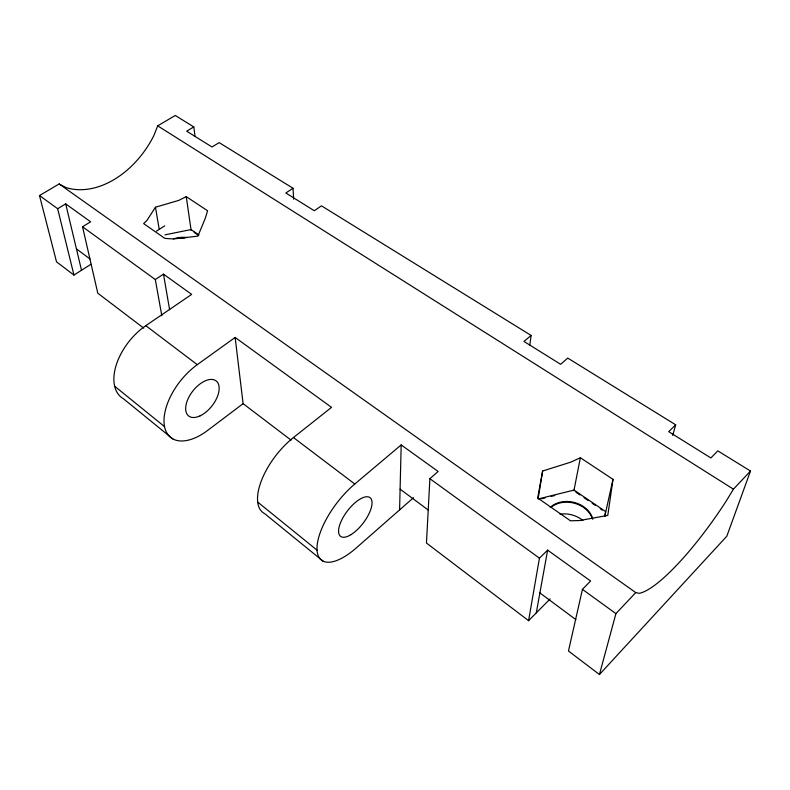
<?xml version="1.0" encoding="UTF-8"?>
<svg xmlns="http://www.w3.org/2000/svg" width="790" height="790" viewBox="0 0 790 790"><rect width="100%" height="100%" fill="white"/><g stroke="black" fill="none" stroke-linecap="round" stroke-linejoin="round"><path stroke-width="1.19" d="M399.592 509.906L401.182 444.918L438.144 471.472L429.888 478.691L426.452 543.036L528.579 620.673L550.156 598.899M529.804 345.171L531.107 335.434L321.451 205.835L314.282 210.733L285.832 192.997L293.001 188.247L219.156 142.605L212.026 146.999L186.687 131.199L193.797 126.923L195.071 136.571M604.883 515.85L613 479.362L580.374 457.736L570.795 462.15L542.631 471.018L537.674 497.967L570.469 520.798L579.574 520.551L607.777 515.396L613 479.362M604.873 516.364L605.535 511.525L574.024 490.096L538.099 498.974L542.631 471.018M528.579 620.673L539.442 558.155L547.638 550.136L590.594 581.005L582.447 589.35L568.464 650.99L599.432 674.532L726.81 536.212L750.5 471.057L717.824 450.863L710.882 457.953L668.705 431.666L675.697 424.822L567.743 358.087L560.643 364.299L523.977 341.448L531.107 335.434M536.282 612.892L547.638 550.136M573.886 490.797L580.374 457.736M599.432 674.532L615.914 613.623L635.762 592.589L639.209 593.349A114.155 25.398 -55.6 0 0 726.405 500.742L733.416 489.158L750.5 471.057M672.744 435.418L675.697 424.822M193.797 126.923L175.271 115.468L157.684 125.847L153.961 135.367A82.92 59.378 -59.7 0 1 65.965 187.566L59.141 183.961L39.5 195.545L56.525 261.826L73.944 275.068L90.87 264.304M155.462 207.227L146.812 220.608L143.632 223.6L164.853 238.383L173.286 238.955L197.905 236.141L205.351 218.139L207.582 210.762L186.252 196.631L178.777 200.393L155.462 207.227L159.096 228.646M413.496 497.71L356.083 548.092A54.708 22.456 -52.6 0 1 316.997 549.109A54.708 22.456 -52.6 0 1 354.789 484.013L401.182 444.918M323.14 561.206L264.68 513.648A52.95 24.5 -52.4 0 1 261.233 481.13A52.95 24.5 -52.4 0 1 293.446 437.541L331.543 407.363L235.144 337.449L197.273 364.664A50.175 27.344 -51.8 0 0 164.35 425.622A50.175 27.344 -51.8 0 0 207.563 430.481L243.103 403.66L235.144 337.449M172.773 438.885L123.467 398.772A48.694 28.687 -51.5 0 1 116.071 365.543A48.694 28.687 -51.5 0 1 145.804 325.668L191.664 294.384L163.481 274.14L155.314 279.551L161.832 315.803M156.459 231.134L164.735 225.841M143.78 328.156L97.782 293.189L82.545 226.769L90.623 221.793L65.698 203.879L57.66 208.708L39.5 195.545M541.575 498.786L545.159 497.898M551.144 496.416L554.738 495.528M165.031 234.837L191.022 229.574L198.962 234.976M157.684 125.847L733.416 489.158M194.103 232.309L198.073 235.015M575.92 492.18L579.979 494.945M584.047 497.71L588.106 500.475M592.164 503.24L595.216 505.314M600.291 508.77L602.326 510.152M59.141 183.961L635.762 592.589M82.545 226.769L155.314 279.551M429.888 478.691L539.442 558.155M582.447 589.35L615.914 613.623M76.423 248.889L89.981 258.962M400.105 489.148L428.585 510.291M539.896 592.915L575.87 619.627M145.804 325.668L197.273 364.664M293.446 437.541L354.789 484.013M243.103 403.66L291.075 440.129M114.629 386.182L164.527 426.6M257.688 502.075L317.037 550.156M57.66 208.708L73.944 275.068M65.698 203.879L81.518 270.249M163.481 274.14L169.623 309.779M186.252 196.631L191.121 230.285M293.001 188.247L293.683 199.198M550.897 507.427A24.253 19.098 13.5 0 1 574.518 503.26A24.253 19.098 13.5 0 1 592.342 518.773M560.001 514.201A23.967 19.009 13.9 0 1 582.872 520.482M177.335 238.57A19.306 12.818 -7.7 0 1 184.761 238.037M550.235 507.427A24.263 19.098 13.5 0 1 574.666 502.559A24.263 19.098 13.5 0 1 592.777 519.089M173.642 238.837A19.325 12.818 -7.7 0 1 187.052 237.583M350.987 534.652A24.302 9.964 -52.7 0 0 371.468 499.586A24.302 9.964 -52.7 0 0 343.453 516.808A24.302 9.964 -52.7 0 0 350.987 534.652M200.067 415.866A22.288 12.146 -51.8 0 0 217.941 383.022A22.288 12.146 -51.8 0 0 189.205 396.501A22.288 12.146 -51.8 0 0 200.067 415.866"/></g></svg>
